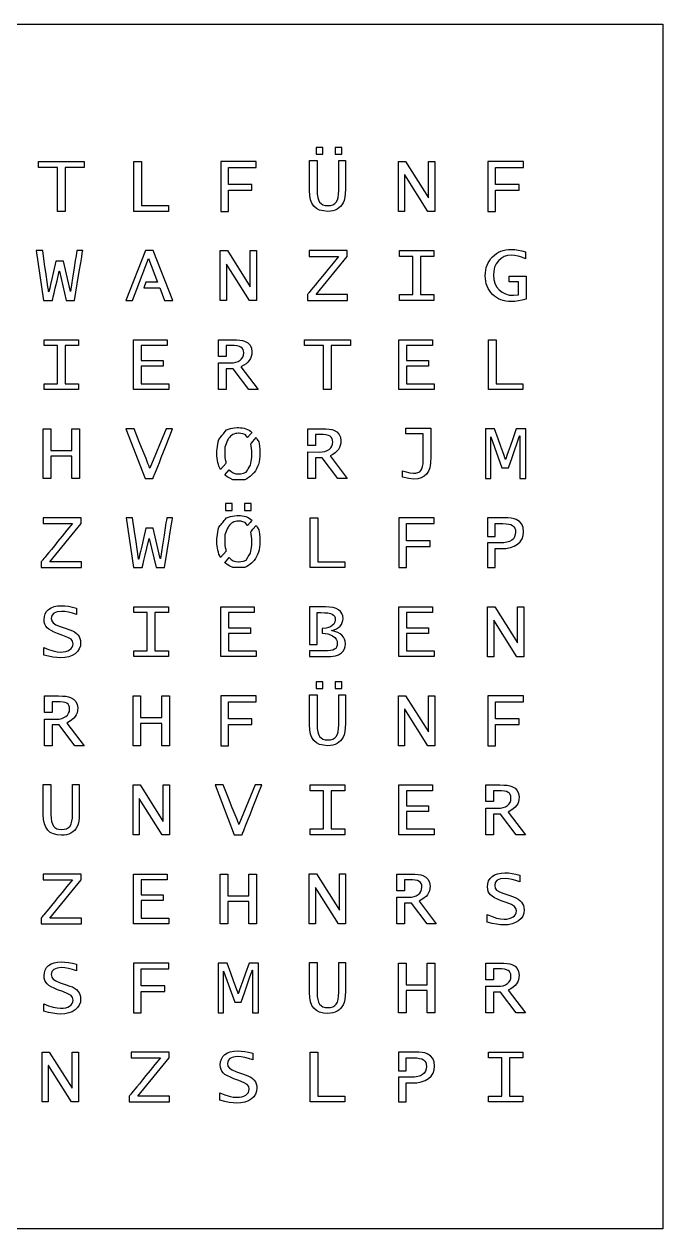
# Model space of a CAD drawing. Extents: x 34 to 264, y 95 to 325.
# Drawn here: x 141.8 to 263.7, y 95.1 to 325.1 of the extents above; entities that cross this region are included whole.
import ezdxf

# ---------------------------------------------------------------- set-up
doc = ezdxf.new("R2010")
doc.units = 0
doc.layers.get('0').update_dxf_attribs({"linetype": 'CONTINUOUS'})

# ---------------------------------------------------------------- blocks, each defined once
blk = doc.blocks.new('BLOCK_18')
blk.add_lwpolyline([(231.39, 144.73), (231.39, 142.64), (229.93, 142.64), (229.93, 145.83), (232.58, 145.83), (233.35, 145.81), (233.99, 145.76), (234.5, 145.67), (234.88, 145.55), (235.49, 145.21), (235.92, 144.76), (236.17, 144.2), (236.26, 143.54), (236.23, 143.06), (236.14, 142.63), (235.99, 142.24), (235.78, 141.88), (235.5, 141.56), (235.15, 141.25), (234.71, 140.94), (234.19, 140.65), (237.46, 136.33), (235.7, 136.33), (232.7, 140.28), (231.39, 140.28), (231.39, 136.33), (229.93, 136.33), (229.93, 141.4), (232.16, 141.39), (232.71, 141.42), (233.21, 141.51), (233.64, 141.68), (234.02, 141.9), (234.32, 142.18), (234.53, 142.51), (234.66, 142.88), (234.71, 143.3), (234.68, 143.68), (234.58, 143.99), (234.41, 144.24), (234.19, 144.43), (233.88, 144.56), (233.45, 144.65), (232.92, 144.71), (232.28, 144.73), (231.39, 144.73)])
blk = doc.blocks.new('BLOCK_19')
blk.add_lwpolyline([(214.39, 161.73), (214.39, 159.64), (212.93, 159.64), (212.93, 162.82), (215.58, 162.82), (216.35, 162.81), (216.99, 162.76), (217.5, 162.67), (217.88, 162.55), (218.49, 162.21), (218.92, 161.76), (219.17, 161.21), (219.26, 160.54), (219.23, 160.06), (219.14, 159.63), (218.99, 159.24), (218.78, 158.88), (218.5, 158.56), (218.15, 158.25), (217.71, 157.95), (217.19, 157.66), (220.46, 153.33), (218.7, 153.33), (215.7, 157.28), (214.39, 157.28), (214.39, 153.33), (212.93, 153.33), (212.93, 158.4), (215.16, 158.39), (215.71, 158.42), (216.21, 158.52), (216.64, 158.68), (217.02, 158.9), (217.32, 159.19), (217.54, 159.51), (217.66, 159.88), (217.71, 160.3), (217.68, 160.68), (217.58, 160.99), (217.42, 161.24), (217.19, 161.43), (216.88, 161.56), (216.45, 161.65), (215.92, 161.71), (215.28, 161.73), (214.39, 161.73)])
blk = doc.blocks.new('BLOCK_20')
blk.add_lwpolyline([(231.39, 178.73), (231.39, 176.64), (229.93, 176.64), (229.93, 179.83), (232.58, 179.83), (233.35, 179.81), (233.99, 179.76), (234.5, 179.67), (234.88, 179.55), (235.49, 179.21), (235.92, 178.76), (236.17, 178.2), (236.26, 177.54), (236.23, 177.06), (236.14, 176.63), (235.99, 176.24), (235.78, 175.88), (235.5, 175.56), (235.15, 175.24), (234.71, 174.94), (234.19, 174.65), (237.46, 170.33), (235.7, 170.33), (232.7, 174.28), (231.39, 174.28), (231.39, 170.33), (229.93, 170.33), (229.93, 175.4), (232.16, 175.39), (232.71, 175.42), (233.21, 175.51), (233.64, 175.68), (234.02, 175.9), (234.32, 176.18), (234.53, 176.51), (234.66, 176.88), (234.71, 177.3), (234.68, 177.68), (234.58, 177.99), (234.41, 178.24), (234.19, 178.42), (233.88, 178.56), (233.45, 178.65), (232.92, 178.71), (232.28, 178.73), (231.39, 178.73)])
blk = doc.blocks.new('BLOCK_22')
blk.add_lwpolyline([(147.16, 195.73), (147.16, 193.64), (145.71, 193.64), (145.7, 196.83), (148.36, 196.83), (149.12, 196.81), (149.76, 196.76), (150.27, 196.67), (150.66, 196.55), (151.26, 196.21), (151.69, 195.76), (151.95, 195.2), (152.04, 194.54), (152, 194.06), (151.92, 193.63), (151.77, 193.24), (151.56, 192.88), (151.28, 192.56), (150.92, 192.25), (150.48, 191.94), (149.96, 191.65), (153.24, 187.33), (151.47, 187.33), (148.48, 191.28), (147.16, 191.28), (147.16, 187.33), (145.7, 187.33), (145.7, 192.4), (147.93, 192.39), (148.49, 192.42), (148.98, 192.51), (149.42, 192.68), (149.79, 192.9), (150.09, 193.18), (150.31, 193.51), (150.44, 193.88), (150.48, 194.3), (150.45, 194.68), (150.35, 194.99), (150.19, 195.24), (149.96, 195.42), (149.65, 195.56), (149.23, 195.65), (148.69, 195.71), (148.06, 195.73), (147.16, 195.73)])
blk = doc.blocks.new('BLOCK_23')
blk.add_lwpolyline([(197.39, 246.73), (197.39, 244.64), (195.93, 244.64), (195.93, 247.82), (198.58, 247.82), (199.35, 247.81), (199.99, 247.76), (200.5, 247.67), (200.88, 247.55), (201.49, 247.21), (201.91, 246.76), (202.17, 246.2), (202.26, 245.54), (202.23, 245.06), (202.14, 244.63), (201.99, 244.24), (201.78, 243.88), (201.5, 243.56), (201.15, 243.25), (200.71, 242.94), (200.19, 242.65), (203.46, 238.33), (201.7, 238.33), (198.7, 242.28), (197.38, 242.28), (197.38, 238.33), (195.93, 238.33), (195.93, 243.4), (198.16, 243.39), (198.71, 243.42), (199.21, 243.51), (199.64, 243.68), (200.02, 243.9), (200.32, 244.19), (200.54, 244.51), (200.66, 244.88), (200.71, 245.3), (200.68, 245.68), (200.58, 245.99), (200.42, 246.24), (200.19, 246.43), (199.87, 246.56), (199.45, 246.65), (198.92, 246.71), (198.28, 246.73), (197.39, 246.73)])
blk = doc.blocks.new('BLOCK_24')
blk.add_lwpolyline([(180.39, 263.73), (180.39, 261.64), (178.93, 261.64), (178.93, 264.83), (181.58, 264.83), (182.35, 264.81), (182.99, 264.76), (183.5, 264.67), (183.88, 264.55), (184.49, 264.21), (184.92, 263.76), (185.17, 263.2), (185.26, 262.54), (185.23, 262.06), (185.14, 261.63), (184.99, 261.24), (184.78, 260.88), (184.5, 260.56), (184.15, 260.25), (183.71, 259.94), (183.19, 259.65), (186.46, 255.33), (184.7, 255.33), (181.7, 259.28), (180.39, 259.28), (180.39, 255.33), (178.93, 255.33), (178.93, 260.4), (181.15, 260.39), (181.71, 260.42), (182.21, 260.51), (182.64, 260.68), (183.02, 260.9), (183.32, 261.19), (183.53, 261.51), (183.66, 261.88), (183.71, 262.3), (183.67, 262.68), (183.58, 262.99), (183.42, 263.24), (183.19, 263.43), (182.88, 263.56), (182.45, 263.65), (181.92, 263.71), (181.28, 263.73), (180.39, 263.73)])
blk = doc.blocks.new('BLOCK_53')
blk.add_lwpolyline([(151.81, 145.6), (151.81, 144.34), (151.03, 144.61), (150.29, 144.81), (149.6, 144.92), (148.96, 144.96), (148.09, 144.88), (147.47, 144.63), (147.1, 144.21), (146.98, 143.63), (147.07, 143.14), (147.35, 142.76), (147.88, 142.43), (148.72, 142.08), (149.65, 141.76), (150.54, 141.45), (151.02, 141.26), (151.44, 141.03), (151.8, 140.77), (152.09, 140.48), (152.31, 140.16), (152.47, 139.8), (152.57, 139.42), (152.6, 139), (152.54, 138.37), (152.34, 137.81), (152.01, 137.32), (151.55, 136.89), (150.98, 136.55), (150.32, 136.3), (149.57, 136.15), (148.73, 136.1), (148.07, 136.14), (147.32, 136.24), (146.48, 136.4), (145.55, 136.63), (145.55, 138.07), (146.48, 137.69), (147.33, 137.42), (148.09, 137.26), (148.77, 137.2), (149.28, 137.23), (149.74, 137.31), (150.15, 137.44), (150.5, 137.62), (150.78, 137.86), (150.98, 138.12), (151.1, 138.43), (151.14, 138.77), (151.04, 139.26), (150.76, 139.64), (150.17, 139.98), (149.18, 140.39), (148.21, 140.74), (147.54, 141.02), (146.98, 141.29), (146.52, 141.57), (146.18, 141.85), (145.94, 142.16), (145.76, 142.52), (145.65, 142.92), (145.62, 143.37), (145.67, 143.97), (145.84, 144.5), (146.11, 144.96), (146.49, 145.35), (146.97, 145.66), (147.53, 145.88), (148.19, 146.01), (148.93, 146.05), (149.59, 146.03), (150.29, 145.94), (151.03, 145.8), (151.81, 145.6)])
blk = doc.blocks.new('BLOCK_54')
blk.add_open_spline([(145.07, 153.33), (145.07, 153.33), (145.07, 154.43), (145.07, 154.43), (145.07, 154.43), (145.07, 154.43), (151.03, 161.73), (145.44, 161.73), (145.44, 161.73), (145.44, 161.73), (145.44, 161.73), (145.44, 162.82), (145.44, 162.82), (145.44, 162.82), (145.44, 162.82), (152.68, 162.82), (152.68, 161.73), (152.68, 161.73), (152.68, 161.73), (152.68, 161.73), (146.73, 154.43), (146.73, 154.43), (146.73, 154.43), (146.73, 154.43), (152.74, 154.43), (152.74, 153.33), (152.74, 153.33), (152.74, 153.33), (152.74, 153.33), (145.07, 153.33), (145.07, 153.33)], degree=3, knots=[0, 0, 0, 0, 1, 1, 1, 2, 2, 2, 3, 3, 3, 4, 4, 4, 5, 5, 5, 6, 6, 6, 7, 7, 7, 8, 8, 8, 9, 9, 9, 10, 10, 10, 10])
blk = doc.blocks.new('BLOCK_55')
blk.add_lwpolyline([(145.47, 179.94), (146.93, 179.94), (146.93, 174.18), (146.96, 173.48), (147.05, 172.88), (147.2, 172.38), (147.41, 171.99), (147.68, 171.7), (148.03, 171.48), (148.45, 171.36), (148.95, 171.32), (149.47, 171.36), (149.92, 171.48), (150.28, 171.7), (150.57, 171.99), (150.79, 172.38), (150.94, 172.89), (151.04, 173.5), (151.07, 174.21), (151.07, 179.94), (152.34, 179.94), (152.34, 174.43), (152.31, 173.6), (152.23, 172.9), (152.1, 172.32), (151.92, 171.87), (151.67, 171.48), (151.4, 171.15), (151.08, 170.86), (150.73, 170.63), (150.35, 170.45), (149.92, 170.32), (149.46, 170.24), (148.96, 170.22), (148.13, 170.28), (147.41, 170.47), (146.81, 170.77), (146.33, 171.2), (145.95, 171.75), (145.69, 172.44), (145.53, 173.25), (145.47, 174.2), (145.47, 179.94)])
blk = doc.blocks.new('BLOCK_56')
blk.add_lwpolyline([(151.81, 213.6), (151.81, 212.34), (151.03, 212.61), (150.29, 212.8), (149.6, 212.92), (148.96, 212.96), (148.09, 212.87), (147.47, 212.62), (147.1, 212.21), (146.98, 211.63), (147.07, 211.14), (147.35, 210.76), (147.88, 210.42), (148.72, 210.08), (149.65, 209.76), (150.54, 209.45), (151.02, 209.25), (151.44, 209.03), (151.8, 208.77), (152.09, 208.48), (152.31, 208.15), (152.47, 207.8), (152.57, 207.41), (152.6, 207), (152.54, 206.37), (152.34, 205.81), (152.01, 205.32), (151.55, 204.89), (150.98, 204.55), (150.32, 204.3), (149.57, 204.15), (148.73, 204.1), (148.07, 204.14), (147.32, 204.24), (146.48, 204.4), (145.56, 204.63), (145.56, 206.07), (146.48, 205.69), (147.33, 205.42), (148.09, 205.25), (148.77, 205.2), (149.28, 205.22), (149.74, 205.3), (150.15, 205.44), (150.5, 205.62), (150.78, 205.85), (150.98, 206.12), (151.1, 206.43), (151.14, 206.77), (151.04, 207.26), (150.76, 207.63), (150.17, 207.98), (149.19, 208.39), (148.21, 208.74), (147.54, 209.01), (146.98, 209.29), (146.52, 209.57), (146.19, 209.85), (145.94, 210.16), (145.76, 210.51), (145.65, 210.92), (145.62, 211.37), (145.67, 211.97), (145.84, 212.5), (146.11, 212.96), (146.49, 213.35), (146.97, 213.66), (147.53, 213.88), (148.19, 214.01), (148.93, 214.05), (149.59, 214.02), (150.29, 213.94), (151.03, 213.8), (151.81, 213.6)])
blk = doc.blocks.new('BLOCK_57')
blk.add_open_spline([(145.07, 221.33), (145.07, 221.33), (145.07, 222.43), (145.07, 222.43), (145.07, 222.43), (145.07, 222.43), (151.03, 229.73), (145.44, 229.73), (145.44, 229.73), (145.44, 229.73), (145.44, 229.73), (145.44, 230.82), (145.44, 230.82), (145.44, 230.82), (145.44, 230.82), (152.68, 230.82), (152.68, 229.73), (152.68, 229.73), (152.68, 229.73), (152.68, 229.73), (146.73, 222.43), (146.73, 222.43), (146.73, 222.43), (146.73, 222.43), (152.74, 222.43), (152.74, 221.33), (152.74, 221.33), (152.74, 221.33), (152.74, 221.33), (145.07, 221.33), (145.07, 221.33)], degree=3, knots=[0, 0, 0, 0, 1, 1, 1, 2, 2, 2, 3, 3, 3, 4, 4, 4, 5, 5, 5, 6, 6, 6, 7, 7, 7, 8, 8, 8, 9, 9, 9, 10, 10, 10, 10])
blk = doc.blocks.new('BLOCK_58')
blk.add_lwpolyline([(145.44, 238.33), (145.44, 247.82), (146.9, 247.82), (146.9, 243.68), (150.91, 243.68), (150.91, 247.82), (152.38, 247.82), (152.38, 238.33), (150.91, 238.33), (150.91, 242.58), (146.9, 242.58), (146.9, 238.33), (145.44, 238.33)])
blk = doc.blocks.new('BLOCK_59')
blk.add_lwpolyline([(145.62, 255.33), (145.62, 256.43), (148.17, 256.43), (148.17, 263.73), (145.62, 263.73), (145.62, 264.83), (152.19, 264.83), (152.19, 263.73), (149.64, 263.73), (149.64, 256.43), (152.19, 256.43), (152.19, 255.33), (145.62, 255.33)])
blk = doc.blocks.new('BLOCK_60')
blk.add_open_spline([(145.52, 272.33), (145.52, 272.33), (144.11, 281.83), (144.11, 281.83), (144.11, 281.83), (144.11, 281.83), (145.35, 281.83), (146.5, 273.94), (146.5, 273.94), (146.5, 273.94), (146.5, 273.94), (146.53, 273.94), (146.53, 273.94), (146.53, 273.94), (146.53, 273.94), (147.89, 279.82), (149.3, 279.82), (149.3, 279.82), (149.3, 279.82), (149.3, 279.82), (150.64, 274.03), (150.64, 274.03), (150.64, 274.03), (150.64, 274.03), (150.66, 274.03), (151.88, 281.83), (151.88, 281.83), (151.88, 281.83), (151.88, 281.83), (152.99, 281.83), (152.99, 281.83), (152.99, 281.83), (152.99, 281.83), (151.43, 272.33), (149.85, 272.33), (149.85, 272.33), (149.85, 272.33), (149.85, 272.33), (148.54, 277.9), (148.54, 277.9), (148.54, 277.9), (148.54, 277.9), (148.52, 277.9), (147.21, 272.33), (147.21, 272.33), (147.21, 272.33), (147.21, 272.33), (145.52, 272.33), (145.52, 272.33)], degree=3, knots=[0, 0, 0, 0, 1, 1, 1, 2, 2, 2, 3, 3, 3, 4, 4, 4, 5, 5, 5, 6, 6, 6, 7, 7, 7, 8, 8, 8, 9, 9, 9, 10, 10, 10, 11, 11, 11, 12, 12, 12, 13, 13, 13, 14, 14, 14, 15, 15, 15, 16, 16, 16, 16])
blk = doc.blocks.new('BLOCK_61')
blk.add_lwpolyline([(148.17, 289.33), (148.17, 297.73), (144.53, 297.73), (144.53, 298.82), (153.28, 298.82), (153.28, 297.73), (149.64, 297.73), (149.64, 289.33), (148.17, 289.33)])
blk = doc.blocks.new('BLOCK_62')
blk.add_open_spline([(162.68, 136.33), (162.68, 136.33), (162.68, 145.83), (162.68, 145.83), (162.68, 145.83), (162.68, 145.83), (169.43, 145.83), (169.43, 144.73), (169.43, 144.73), (169.43, 144.73), (169.43, 144.73), (164.13, 144.73), (164.13, 144.73), (164.13, 144.73), (164.13, 144.73), (164.13, 141.46), (168.65, 141.46), (168.65, 141.46), (168.65, 141.46), (168.65, 141.46), (168.65, 140.37), (168.65, 140.37), (168.65, 140.37), (168.65, 140.37), (164.13, 140.37), (164.13, 136.33), (164.13, 136.33), (164.13, 136.33), (164.13, 136.33), (162.68, 136.33), (162.68, 136.33)], degree=3, knots=[0, 0, 0, 0, 1, 1, 1, 2, 2, 2, 3, 3, 3, 4, 4, 4, 5, 5, 5, 6, 6, 6, 7, 7, 7, 8, 8, 8, 9, 9, 9, 10, 10, 10, 10])
blk = doc.blocks.new('BLOCK_63')
blk.add_lwpolyline([(162.68, 153.33), (162.68, 162.82), (169.09, 162.82), (169.09, 161.73), (164.13, 161.73), (164.13, 158.85), (168.33, 158.85), (168.33, 157.76), (164.13, 157.76), (164.13, 154.43), (169.43, 154.43), (169.43, 153.33), (162.68, 153.33)])
blk = doc.blocks.new('BLOCK_64')
blk.add_lwpolyline([(162.59, 170.32), (162.59, 179.84), (163.96, 179.84), (168.31, 172.94), (168.33, 172.94), (168.33, 179.84), (169.52, 179.84), (169.52, 170.32), (168.18, 170.32), (163.79, 177.27), (163.77, 177.27), (163.77, 170.32), (162.59, 170.32)])
blk = doc.blocks.new('BLOCK_65')
blk.add_lwpolyline([(162.59, 187.33), (162.59, 196.83), (164.04, 196.83), (164.04, 192.68), (168.06, 192.68), (168.06, 196.83), (169.52, 196.83), (169.52, 187.33), (168.06, 187.33), (168.06, 191.58), (164.04, 191.58), (164.04, 187.33), (162.59, 187.33)])
blk = doc.blocks.new('BLOCK_66')
blk.add_lwpolyline([(162.77, 204.33), (162.77, 205.43), (165.32, 205.43), (165.32, 212.73), (162.77, 212.73), (162.77, 213.82), (169.34, 213.82), (169.34, 212.73), (166.78, 212.73), (166.78, 205.43), (169.34, 205.43), (169.34, 204.33), (162.77, 204.33)])
blk = doc.blocks.new('BLOCK_67')
blk.add_open_spline([(162.67, 221.33), (162.67, 221.33), (161.26, 230.82), (161.26, 230.82), (161.26, 230.82), (161.26, 230.82), (162.5, 230.82), (163.65, 222.94), (163.65, 222.94), (163.65, 222.94), (163.65, 222.94), (163.67, 222.94), (163.67, 222.94), (163.67, 222.94), (163.67, 222.94), (165.04, 228.82), (166.44, 228.82), (166.44, 228.82), (166.44, 228.82), (166.44, 228.82), (167.79, 223.03), (167.79, 223.03), (167.79, 223.03), (167.79, 223.03), (167.81, 223.03), (169.03, 230.82), (169.03, 230.82), (169.03, 230.82), (169.03, 230.82), (170.14, 230.82), (170.14, 230.82), (170.14, 230.82), (170.14, 230.82), (168.58, 221.33), (166.99, 221.33), (166.99, 221.33), (166.99, 221.33), (166.99, 221.33), (165.68, 226.9), (165.68, 226.9), (165.68, 226.9), (165.68, 226.9), (165.67, 226.9), (164.35, 221.33), (164.35, 221.33), (164.35, 221.33), (164.35, 221.33), (162.67, 221.33), (162.67, 221.33)], degree=3, knots=[0, 0, 0, 0, 1, 1, 1, 2, 2, 2, 3, 3, 3, 4, 4, 4, 5, 5, 5, 6, 6, 6, 7, 7, 7, 8, 8, 8, 9, 9, 9, 10, 10, 10, 11, 11, 11, 12, 12, 12, 13, 13, 13, 14, 14, 14, 15, 15, 15, 16, 16, 16, 16])
blk = doc.blocks.new('BLOCK_68')
blk.add_open_spline([(164.92, 238.33), (164.92, 238.33), (161.24, 247.82), (161.24, 247.82), (161.24, 247.82), (161.24, 247.82), (162.78, 247.82), (165.81, 240.28), (165.81, 240.28), (165.81, 240.28), (165.81, 240.28), (168.91, 247.82), (168.91, 247.82), (168.91, 247.82), (168.91, 247.82), (170.15, 247.82), (166.39, 238.33), (166.39, 238.33), (166.39, 238.33), (166.39, 238.33), (164.92, 238.33), (164.92, 238.33)], degree=3, knots=[0, 0, 0, 0, 1, 1, 1, 2, 2, 2, 3, 3, 3, 4, 4, 4, 5, 5, 5, 6, 6, 6, 7, 7, 7, 7])
blk = doc.blocks.new('BLOCK_69')
blk.add_lwpolyline([(162.68, 255.33), (162.68, 264.83), (169.09, 264.83), (169.09, 263.73), (164.13, 263.73), (164.13, 260.85), (168.33, 260.85), (168.33, 259.76), (164.13, 259.76), (164.13, 256.43), (169.43, 256.43), (169.43, 255.33), (162.68, 255.33)])
blk = doc.blocks.new('BLOCK_70')
blk.add_lwpolyline([(165.05, 275.8), (164.64, 274.71), (165.97, 274.71), (167.73, 274.71), (168.62, 272.33), (170.17, 272.33), (166.42, 281.83), (164.97, 281.83), (161.22, 272.33), (162.48, 272.33), (163.83, 275.8), (165.55, 280.34), (167.29, 275.8), (165.96, 275.8), (165.05, 275.8)])
blk = doc.blocks.new('BLOCK_74')
blk.add_lwpolyline([(162.77, 289.33), (162.77, 298.82), (164.23, 298.82), (164.23, 290.43), (169.34, 290.43), (169.34, 289.33), (162.77, 289.33)])
blk = doc.blocks.new('BLOCK_75')
blk.add_open_spline([(178.83, 136.33), (178.83, 136.33), (178.83, 145.83), (178.83, 145.83), (178.83, 145.83), (178.83, 145.83), (180.58, 145.83), (182.67, 139.98), (182.67, 139.98), (182.67, 139.98), (182.67, 139.98), (182.68, 139.98), (182.68, 139.98), (182.68, 139.98), (182.68, 139.98), (184.73, 145.83), (186.56, 145.83), (186.56, 145.83), (186.56, 145.83), (186.56, 145.83), (186.56, 136.33), (186.56, 136.33), (186.56, 136.33), (186.56, 136.33), (185.37, 136.33), (185.37, 144.48), (185.37, 144.48), (185.37, 144.48), (185.37, 144.48), (185.35, 144.48), (185.35, 144.48), (185.35, 144.48), (185.35, 144.48), (183.22, 138.34), (181.99, 138.34), (181.99, 138.34), (181.99, 138.34), (181.99, 138.34), (179.86, 144.31), (179.86, 144.31), (179.86, 144.31), (179.86, 144.31), (179.84, 144.31), (179.84, 136.33), (179.84, 136.33), (179.84, 136.33), (179.84, 136.33), (178.83, 136.33), (178.83, 136.33)], degree=3, knots=[0, 0, 0, 0, 1, 1, 1, 2, 2, 2, 3, 3, 3, 4, 4, 4, 5, 5, 5, 6, 6, 6, 7, 7, 7, 8, 8, 8, 9, 9, 9, 10, 10, 10, 11, 11, 11, 12, 12, 12, 13, 13, 13, 14, 14, 14, 15, 15, 15, 16, 16, 16, 16])
blk = doc.blocks.new('BLOCK_76')
blk.add_lwpolyline([(179.23, 153.33), (179.23, 162.82), (180.68, 162.82), (180.68, 158.68), (184.7, 158.68), (184.7, 162.82), (186.16, 162.82), (186.16, 153.33), (184.7, 153.33), (184.7, 157.58), (180.68, 157.58), (180.68, 153.33), (179.23, 153.33)])
blk = doc.blocks.new('BLOCK_77')
blk.add_open_spline([(181.92, 170.33), (181.92, 170.33), (178.24, 179.83), (178.24, 179.83), (178.24, 179.83), (178.24, 179.83), (179.78, 179.83), (182.81, 172.28), (182.81, 172.28), (182.81, 172.28), (182.81, 172.28), (185.91, 179.83), (185.91, 179.83), (185.91, 179.83), (185.91, 179.83), (187.15, 179.83), (183.39, 170.33), (183.39, 170.33), (183.39, 170.33), (183.39, 170.33), (181.92, 170.33), (181.92, 170.33)], degree=3, knots=[0, 0, 0, 0, 1, 1, 1, 2, 2, 2, 3, 3, 3, 4, 4, 4, 5, 5, 5, 6, 6, 6, 7, 7, 7, 7])
blk = doc.blocks.new('BLOCK_78')
blk.add_open_spline([(179.32, 187.33), (179.32, 187.33), (179.32, 196.83), (179.32, 196.83), (179.32, 196.83), (179.32, 196.83), (186.07, 196.83), (186.07, 195.73), (186.07, 195.73), (186.07, 195.73), (186.07, 195.73), (180.78, 195.73), (180.78, 195.73), (180.78, 195.73), (180.78, 195.73), (180.78, 192.46), (185.29, 192.46), (185.29, 192.46), (185.29, 192.46), (185.29, 192.46), (185.29, 191.37), (185.29, 191.37), (185.29, 191.37), (185.29, 191.37), (180.78, 191.37), (180.78, 187.33), (180.78, 187.33), (180.78, 187.33), (180.78, 187.33), (179.32, 187.33), (179.32, 187.33)], degree=3, knots=[0, 0, 0, 0, 1, 1, 1, 2, 2, 2, 3, 3, 3, 4, 4, 4, 5, 5, 5, 6, 6, 6, 7, 7, 7, 8, 8, 8, 9, 9, 9, 10, 10, 10, 10])
blk = doc.blocks.new('BLOCK_79')
blk.add_lwpolyline([(179.32, 204.33), (179.32, 213.82), (185.73, 213.82), (185.73, 212.73), (180.78, 212.73), (180.78, 209.85), (184.98, 209.85), (184.98, 208.76), (180.78, 208.76), (180.78, 205.43), (186.07, 205.43), (186.07, 204.33), (179.32, 204.33)])
blk = doc.blocks.new('BLOCK_80')
blk.add_open_spline([(180.96, 240.01), (180.96, 240.01), (180.11, 239.03), (180.11, 239.03), (180.11, 239.03), (180.8, 238.41), (181.66, 238.1), (182.7, 238.1), (182.7, 238.1), (183.95, 238.1), (184.95, 238.55), (185.69, 239.46), (185.69, 239.46), (186.43, 240.35), (186.8, 241.56), (186.8, 243.08), (186.8, 243.08), (186.8, 244.31), (186.57, 245.32), (186.08, 246.14), (186.08, 246.14), (186.08, 246.14), (185.04, 244.9), (185.04, 244.9), (185.04, 244.9), (185.19, 244.39), (185.26, 243.78), (185.26, 243.08), (185.26, 243.08), (185.26, 241.84), (185.03, 240.88), (184.59, 240.21), (184.59, 240.21), (184.15, 239.54), (183.51, 239.2), (182.7, 239.2), (182.7, 239.2), (181.96, 239.2), (181.39, 239.46), (180.96, 240.01)], degree=3, knots=[0, 0, 0, 0, 1, 1, 1, 2, 2, 2, 3, 3, 3, 4, 4, 4, 5, 5, 5, 6, 6, 6, 7, 7, 7, 8, 8, 8, 9, 9, 9, 10, 10, 10, 11, 11, 11, 12, 12, 12, 13, 13, 13, 13])
blk = doc.blocks.new('BLOCK_81')
blk.add_open_spline([(179.31, 240.02), (179.31, 240.02), (180.35, 241.26), (180.35, 241.26), (180.35, 241.26), (180.21, 241.78), (180.14, 242.38), (180.14, 243.08), (180.14, 243.08), (180.14, 244.32), (180.36, 245.28), (180.8, 245.95), (180.8, 245.95), (181.25, 246.62), (181.88, 246.96), (182.7, 246.96), (182.7, 246.96), (183.44, 246.96), (184, 246.71), (184.44, 246.15), (184.44, 246.15), (184.44, 246.15), (185.27, 247.14), (185.27, 247.14), (185.27, 247.14), (184.58, 247.76), (183.73, 248.05), (182.7, 248.05), (182.7, 248.05), (181.44, 248.05), (180.45, 247.61), (179.7, 246.7), (179.7, 246.7), (178.96, 245.8), (178.59, 244.6), (178.59, 243.08), (178.59, 243.08), (178.59, 241.86), (178.83, 240.84), (179.31, 240.02)], degree=3, knots=[0, 0, 0, 0, 1, 1, 1, 2, 2, 2, 3, 3, 3, 4, 4, 4, 5, 5, 5, 6, 6, 6, 7, 7, 7, 8, 8, 8, 9, 9, 9, 10, 10, 10, 11, 11, 11, 12, 12, 12, 13, 13, 13, 13])
blk = doc.blocks.new('BLOCK_82')
blk.add_lwpolyline([(179.23, 272.32), (179.23, 281.84), (180.6, 281.84), (184.96, 274.94), (184.97, 274.94), (184.97, 281.84), (186.16, 281.84), (186.16, 272.32), (184.82, 272.32), (180.43, 279.27), (180.41, 279.27), (180.41, 272.32), (179.23, 272.32)])
blk = doc.blocks.new('BLOCK_83')
blk.add_open_spline([(179.32, 289.33), (179.32, 289.33), (179.32, 298.83), (179.32, 298.83), (179.32, 298.83), (179.32, 298.83), (186.07, 298.83), (186.07, 297.73), (186.07, 297.73), (186.07, 297.73), (186.07, 297.73), (180.78, 297.73), (180.78, 297.73), (180.78, 297.73), (180.78, 297.73), (180.78, 294.46), (185.29, 294.46), (185.29, 294.46), (185.29, 294.46), (185.29, 294.46), (185.29, 293.37), (185.29, 293.37), (185.29, 293.37), (185.29, 293.37), (180.78, 293.37), (180.78, 289.33), (180.78, 289.33), (180.78, 289.33), (180.78, 289.33), (179.32, 289.33), (179.32, 289.33)], degree=3, knots=[0, 0, 0, 0, 1, 1, 1, 2, 2, 2, 3, 3, 3, 4, 4, 4, 5, 5, 5, 6, 6, 6, 7, 7, 7, 8, 8, 8, 9, 9, 9, 10, 10, 10, 10])
blk = doc.blocks.new('BLOCK_84')
blk.add_lwpolyline([(196.26, 145.94), (197.72, 145.94), (197.72, 140.18), (197.75, 139.47), (197.84, 138.88), (197.99, 138.38), (198.2, 137.99), (198.47, 137.7), (198.82, 137.48), (199.25, 137.36), (199.74, 137.32), (200.26, 137.36), (200.71, 137.48), (201.07, 137.7), (201.36, 137.99), (201.58, 138.38), (201.73, 138.89), (201.83, 139.5), (201.86, 140.21), (201.86, 145.94), (203.13, 145.94), (203.13, 140.43), (203.1, 139.6), (203.02, 138.9), (202.89, 138.32), (202.71, 137.87), (202.46, 137.48), (202.19, 137.15), (201.87, 136.86), (201.52, 136.63), (201.14, 136.45), (200.71, 136.32), (200.25, 136.24), (199.76, 136.22), (198.92, 136.28), (198.2, 136.46), (197.6, 136.77), (197.12, 137.2), (196.74, 137.75), (196.48, 138.44), (196.32, 139.25), (196.26, 140.2), (196.26, 145.94)])
blk = doc.blocks.new('BLOCK_85')
blk.add_lwpolyline([(196.23, 153.32), (196.23, 162.84), (197.6, 162.84), (201.96, 155.94), (201.97, 155.94), (201.97, 162.84), (203.16, 162.84), (203.16, 153.32), (201.82, 153.32), (197.43, 160.28), (197.41, 160.28), (197.41, 153.32), (196.23, 153.32)])
blk = doc.blocks.new('BLOCK_86')
blk.add_lwpolyline([(196.41, 170.33), (196.41, 171.43), (198.96, 171.43), (198.96, 178.73), (196.41, 178.73), (196.41, 179.83), (202.98, 179.83), (202.98, 178.73), (200.43, 178.73), (200.43, 171.43), (202.98, 171.43), (202.98, 170.33), (196.41, 170.33)])
blk = doc.blocks.new('BLOCK_87')
blk.add_lwpolyline([(196.26, 197.05), (197.72, 197.05), (197.72, 191.29), (197.75, 190.59), (197.84, 189.99), (197.99, 189.5), (198.2, 189.11), (198.47, 188.81), (198.82, 188.6), (199.25, 188.47), (199.74, 188.43), (200.26, 188.47), (200.71, 188.6), (201.07, 188.81), (201.36, 189.11), (201.58, 189.5), (201.73, 190), (201.83, 190.61), (201.86, 191.33), (201.86, 197.05), (203.13, 197.05), (203.13, 191.54), (203.1, 190.71), (203.02, 190.01), (202.89, 189.43), (202.71, 188.98), (202.46, 188.6), (202.19, 188.26), (201.87, 187.98), (201.52, 187.75), (201.14, 187.57), (200.71, 187.44), (200.25, 187.36), (199.76, 187.33), (198.92, 187.4), (198.2, 187.58), (197.6, 187.88), (197.12, 188.31), (196.74, 188.86), (196.48, 189.55), (196.32, 190.36), (196.26, 191.31), (196.26, 197.05)])
blk = doc.blocks.new('BLOCK_88')
blk.add_open_spline([(197.53, 198.23), (197.53, 198.23), (197.53, 199.51), (197.53, 199.51), (197.53, 199.51), (197.53, 199.51), (198.81, 199.51), (198.81, 198.23), (198.81, 198.23), (198.81, 198.23), (198.81, 198.23), (197.53, 198.23), (197.53, 198.23)], degree=3, knots=[0, 0, 0, 0, 1, 1, 1, 2, 2, 2, 3, 3, 3, 4, 4, 4, 4])
blk = doc.blocks.new('BLOCK_89')
blk.add_open_spline([(201.17, 198.23), (201.17, 198.23), (201.17, 199.51), (201.17, 199.51), (201.17, 199.51), (201.17, 199.51), (202.45, 199.51), (202.45, 198.23), (202.45, 198.23), (202.45, 198.23), (202.45, 198.23), (201.17, 198.23), (201.17, 198.23)], degree=3, knots=[0, 0, 0, 0, 1, 1, 1, 2, 2, 2, 3, 3, 3, 4, 4, 4, 4])
blk = doc.blocks.new('BLOCK_90')
blk.add_lwpolyline([(196.41, 221.33), (196.41, 230.82), (197.87, 230.82), (197.87, 222.43), (202.98, 222.43), (202.98, 221.33), (196.41, 221.33)])
blk = doc.blocks.new('BLOCK_91')
blk.add_lwpolyline([(198.96, 255.33), (198.96, 263.73), (195.32, 263.73), (195.32, 264.83), (204.08, 264.83), (204.08, 263.73), (200.43, 263.73), (200.43, 255.33), (198.96, 255.33)])
blk = doc.blocks.new('BLOCK_92')
blk.add_open_spline([(195.86, 272.33), (195.86, 272.33), (195.86, 273.43), (195.86, 273.43), (195.86, 273.43), (195.86, 273.43), (201.82, 280.73), (196.23, 280.73), (196.23, 280.73), (196.23, 280.73), (196.23, 280.73), (196.23, 281.83), (196.23, 281.83), (196.23, 281.83), (196.23, 281.83), (203.47, 281.83), (203.47, 280.73), (203.47, 280.73), (203.47, 280.73), (203.47, 280.73), (197.52, 273.43), (197.52, 273.43), (197.52, 273.43), (197.52, 273.43), (203.53, 273.43), (203.53, 272.33), (203.53, 272.33), (203.53, 272.33), (203.53, 272.33), (195.86, 272.33), (195.86, 272.33)], degree=3, knots=[0, 0, 0, 0, 1, 1, 1, 2, 2, 2, 3, 3, 3, 4, 4, 4, 5, 5, 5, 6, 6, 6, 7, 7, 7, 8, 8, 8, 9, 9, 9, 10, 10, 10, 10])
blk = doc.blocks.new('BLOCK_93')
blk.add_lwpolyline([(196.26, 299.06), (197.72, 299.06), (197.72, 293.29), (197.75, 292.59), (197.84, 291.99), (197.99, 291.5), (198.2, 291.11), (198.47, 290.81), (198.82, 290.6), (199.25, 290.47), (199.74, 290.43), (200.26, 290.47), (200.71, 290.6), (201.07, 290.81), (201.36, 291.11), (201.58, 291.5), (201.73, 292), (201.83, 292.61), (201.86, 293.33), (201.86, 299.06), (203.13, 299.06), (203.13, 293.54), (203.1, 292.72), (203.02, 292.01), (202.89, 291.43), (202.71, 290.98), (202.46, 290.6), (202.19, 290.26), (201.87, 289.98), (201.52, 289.75), (201.14, 289.57), (200.71, 289.44), (200.25, 289.36), (199.76, 289.33), (198.92, 289.4), (198.2, 289.58), (197.6, 289.88), (197.12, 290.31), (196.74, 290.87), (196.48, 291.55), (196.32, 292.37), (196.26, 293.31), (196.26, 299.06)])
blk = doc.blocks.new('BLOCK_94')
blk.add_open_spline([(197.53, 300.24), (197.53, 300.24), (197.53, 301.52), (197.53, 301.52), (197.53, 301.52), (197.53, 301.52), (198.81, 301.52), (198.81, 300.24), (198.81, 300.24), (198.81, 300.24), (198.81, 300.24), (197.53, 300.24), (197.53, 300.24)], degree=3, knots=[0, 0, 0, 0, 1, 1, 1, 2, 2, 2, 3, 3, 3, 4, 4, 4, 4])
blk = doc.blocks.new('BLOCK_95')
blk.add_open_spline([(201.17, 300.24), (201.17, 300.24), (201.17, 301.52), (201.17, 301.52), (201.17, 301.52), (201.17, 301.52), (202.45, 301.52), (202.45, 300.24), (202.45, 300.24), (202.45, 300.24), (202.45, 300.24), (201.17, 300.24), (201.17, 300.24)], degree=3, knots=[0, 0, 0, 0, 1, 1, 1, 2, 2, 2, 3, 3, 3, 4, 4, 4, 4])
blk = doc.blocks.new('BLOCK_96')
blk.add_lwpolyline([(213.23, 136.33), (213.23, 145.83), (214.68, 145.83), (214.68, 141.68), (218.7, 141.68), (218.7, 145.83), (220.17, 145.83), (220.17, 136.33), (218.7, 136.33), (218.7, 140.58), (214.68, 140.58), (214.68, 136.33), (213.23, 136.33)])
blk = doc.blocks.new('BLOCK_97')
blk.add_lwpolyline([(213.32, 170.33), (213.32, 179.83), (219.73, 179.83), (219.73, 178.73), (214.78, 178.73), (214.78, 175.85), (218.98, 175.85), (218.98, 174.76), (214.78, 174.76), (214.78, 171.43), (220.07, 171.43), (220.07, 170.33), (213.32, 170.33)])
blk = doc.blocks.new('BLOCK_98')
blk.add_lwpolyline([(213.23, 187.32), (213.23, 196.84), (214.6, 196.84), (218.96, 189.94), (218.97, 189.94), (218.97, 196.84), (220.17, 196.84), (220.17, 187.32), (218.82, 187.32), (214.43, 194.28), (214.41, 194.28), (214.41, 187.32), (213.23, 187.32)])
blk = doc.blocks.new('BLOCK_99')
blk.add_lwpolyline([(213.32, 204.33), (213.32, 213.82), (219.73, 213.82), (219.73, 212.73), (214.78, 212.73), (214.78, 209.85), (218.98, 209.85), (218.98, 208.76), (214.78, 208.76), (214.78, 205.43), (220.07, 205.43), (220.07, 204.33), (213.32, 204.33)])
blk = doc.blocks.new('BLOCK_100')
blk.add_open_spline([(213.32, 221.33), (213.32, 221.33), (213.32, 230.82), (213.32, 230.82), (213.32, 230.82), (213.32, 230.82), (220.07, 230.82), (220.07, 229.73), (220.07, 229.73), (220.07, 229.73), (220.07, 229.73), (214.78, 229.73), (214.78, 229.73), (214.78, 229.73), (214.78, 229.73), (214.78, 226.46), (219.29, 226.46), (219.29, 226.46), (219.29, 226.46), (219.29, 226.46), (219.29, 225.37), (219.29, 225.37), (219.29, 225.37), (219.29, 225.37), (214.78, 225.37), (214.78, 221.33), (214.78, 221.33), (214.78, 221.33), (214.78, 221.33), (213.32, 221.33), (213.32, 221.33)], degree=3, knots=[0, 0, 0, 0, 1, 1, 1, 2, 2, 2, 3, 3, 3, 4, 4, 4, 5, 5, 5, 6, 6, 6, 7, 7, 7, 8, 8, 8, 9, 9, 9, 10, 10, 10, 10])
blk = doc.blocks.new('BLOCK_101')
blk.add_lwpolyline([(213.98, 238.58), (213.98, 239.81), (214.47, 239.65), (215.38, 239.4), (216.08, 239.32), (216.56, 239.35), (216.96, 239.45), (217.29, 239.62), (217.54, 239.85), (217.72, 240.18), (217.85, 240.6), (217.93, 241.13), (217.95, 241.76), (217.95, 246.84), (214.67, 246.84), (214.67, 247.94), (219.41, 247.94), (219.41, 242.54), (219.37, 241.28), (219.24, 240.39), (219, 239.73), (218.59, 239.16), (218.12, 238.75), (217.57, 238.45), (216.92, 238.28), (216.18, 238.22), (215.2, 238.31), (213.98, 238.58)])
blk = doc.blocks.new('BLOCK_102')
blk.add_lwpolyline([(213.32, 255.33), (213.32, 264.83), (219.73, 264.83), (219.73, 263.73), (214.78, 263.73), (214.78, 260.85), (218.98, 260.85), (218.98, 259.76), (214.78, 259.76), (214.78, 256.43), (220.07, 256.43), (220.07, 255.33), (213.32, 255.33)])
blk = doc.blocks.new('BLOCK_103')
blk.add_lwpolyline([(213.41, 272.33), (213.41, 273.43), (215.96, 273.43), (215.96, 280.73), (213.41, 280.73), (213.41, 281.83), (219.98, 281.83), (219.98, 280.73), (217.43, 280.73), (217.43, 273.43), (219.98, 273.43), (219.98, 272.33), (213.41, 272.33)])
blk = doc.blocks.new('BLOCK_104')
blk.add_lwpolyline([(213.23, 289.32), (213.23, 298.84), (214.6, 298.84), (218.96, 291.94), (218.97, 291.94), (218.97, 298.84), (220.17, 298.84), (220.17, 289.32), (218.82, 289.32), (214.43, 296.28), (214.41, 296.28), (214.41, 289.32), (213.23, 289.32)])
blk = doc.blocks.new('BLOCK_105')
blk.add_lwpolyline([(236.43, 162.6), (236.43, 161.34), (235.65, 161.61), (234.91, 161.8), (234.22, 161.92), (233.57, 161.96), (232.71, 161.88), (232.09, 161.63), (231.72, 161.21), (231.6, 160.63), (231.69, 160.14), (231.97, 159.76), (232.5, 159.42), (233.34, 159.08), (234.27, 158.76), (235.16, 158.45), (235.64, 158.25), (236.06, 158.03), (236.41, 157.77), (236.7, 157.48), (236.93, 157.15), (237.09, 156.8), (237.19, 156.42), (237.22, 156), (237.16, 155.37), (236.96, 154.81), (236.63, 154.32), (236.17, 153.89), (235.6, 153.55), (234.93, 153.3), (234.19, 153.15), (233.34, 153.1), (232.69, 153.14), (231.94, 153.24), (231.1, 153.4), (230.17, 153.63), (230.17, 155.07), (231.1, 154.69), (231.94, 154.42), (232.71, 154.25), (233.39, 154.2), (233.9, 154.23), (234.36, 154.31), (234.76, 154.44), (235.11, 154.63), (235.39, 154.86), (235.6, 155.12), (235.72, 155.43), (235.76, 155.77), (235.66, 156.26), (235.37, 156.63), (234.79, 156.98), (233.8, 157.39), (232.83, 157.74), (232.16, 158.02), (231.59, 158.29), (231.14, 158.57), (230.8, 158.85), (230.56, 159.16), (230.38, 159.52), (230.27, 159.92), (230.24, 160.37), (230.29, 160.97), (230.45, 161.5), (230.73, 161.96), (231.11, 162.35), (231.59, 162.66), (232.15, 162.88), (232.81, 163.01), (233.55, 163.05), (234.21, 163.03), (234.91, 162.94), (235.65, 162.8), (236.43, 162.6)])
blk = doc.blocks.new('BLOCK_106')
blk.add_open_spline([(230.32, 187.33), (230.32, 187.33), (230.32, 196.83), (230.32, 196.83), (230.32, 196.83), (230.32, 196.83), (237.07, 196.83), (237.07, 195.73), (237.07, 195.73), (237.07, 195.73), (237.07, 195.73), (231.78, 195.73), (231.78, 195.73), (231.78, 195.73), (231.78, 195.73), (231.78, 192.46), (236.29, 192.46), (236.29, 192.46), (236.29, 192.46), (236.29, 192.46), (236.29, 191.37), (236.29, 191.37), (236.29, 191.37), (236.29, 191.37), (231.78, 191.37), (231.78, 187.33), (231.78, 187.33), (231.78, 187.33), (231.78, 187.33), (230.32, 187.33), (230.32, 187.33)], degree=3, knots=[0, 0, 0, 0, 1, 1, 1, 2, 2, 2, 3, 3, 3, 4, 4, 4, 5, 5, 5, 6, 6, 6, 7, 7, 7, 8, 8, 8, 9, 9, 9, 10, 10, 10, 10])
blk = doc.blocks.new('BLOCK_107')
blk.add_lwpolyline([(230.23, 204.32), (230.23, 213.84), (231.6, 213.84), (235.96, 206.94), (235.97, 206.94), (235.97, 213.84), (237.17, 213.84), (237.17, 204.32), (235.82, 204.32), (231.43, 211.27), (231.41, 211.27), (231.41, 204.32), (230.23, 204.32)])
blk = doc.blocks.new('BLOCK_108')
blk.add_lwpolyline([(231.72, 227.28), (231.72, 229.73), (233.17, 229.73), (233.77, 229.71), (234.28, 229.64), (234.7, 229.52), (235.03, 229.35), (235.27, 229.13), (235.45, 228.85), (235.55, 228.51), (235.59, 228.1), (235.54, 227.62), (235.4, 227.2), (235.17, 226.84), (234.85, 226.55), (234.43, 226.32), (233.92, 226.16), (233.32, 226.06), (232.63, 226.03), (230.26, 226.03), (230.26, 221.33), (231.72, 221.33), (231.72, 224.94), (232.78, 224.94), (233.74, 224.99), (234.6, 225.15), (235.34, 225.42), (235.97, 225.79), (236.48, 226.25), (236.84, 226.8), (237.06, 227.43), (237.13, 228.13), (237.04, 228.95), (236.77, 229.62), (236.32, 230.15), (235.7, 230.53), (235.29, 230.66), (234.76, 230.75), (234.11, 230.81), (233.34, 230.82), (230.26, 230.82), (230.26, 227.28), (231.72, 227.28)])
blk = doc.blocks.new('BLOCK_109')
blk.add_open_spline([(229.83, 238.33), (229.83, 238.33), (229.83, 247.82), (229.83, 247.82), (229.83, 247.82), (229.83, 247.82), (231.58, 247.82), (233.67, 241.98), (233.67, 241.98), (233.67, 241.98), (233.67, 241.98), (233.68, 241.98), (233.68, 241.98), (233.68, 241.98), (233.68, 241.98), (235.73, 247.82), (237.56, 247.82), (237.56, 247.82), (237.56, 247.82), (237.56, 247.82), (237.56, 238.33), (237.56, 238.33), (237.56, 238.33), (237.56, 238.33), (236.37, 238.33), (236.37, 246.48), (236.37, 246.48), (236.37, 246.48), (236.37, 246.48), (236.35, 246.48), (236.35, 246.48), (236.35, 246.48), (236.35, 246.48), (234.22, 240.34), (232.99, 240.34), (232.99, 240.34), (232.99, 240.34), (232.99, 240.34), (230.86, 246.31), (230.86, 246.31), (230.86, 246.31), (230.86, 246.31), (230.84, 246.31), (230.84, 238.33), (230.84, 238.33), (230.84, 238.33), (230.84, 238.33), (229.83, 238.33), (229.83, 238.33)], degree=3, knots=[0, 0, 0, 0, 1, 1, 1, 2, 2, 2, 3, 3, 3, 4, 4, 4, 5, 5, 5, 6, 6, 6, 7, 7, 7, 8, 8, 8, 9, 9, 9, 10, 10, 10, 11, 11, 11, 12, 12, 12, 13, 13, 13, 14, 14, 14, 15, 15, 15, 16, 16, 16, 16])
blk = doc.blocks.new('BLOCK_110')
blk.add_lwpolyline([(230.41, 255.33), (230.41, 264.83), (231.87, 264.83), (231.87, 256.43), (236.98, 256.43), (236.98, 255.33), (230.41, 255.33)])
blk = doc.blocks.new('BLOCK_111')
blk.add_lwpolyline([(237.47, 281.63), (237.47, 280.28), (236.75, 280.58), (236.05, 280.79), (235.38, 280.92), (234.73, 280.96), (234.03, 280.89), (233.39, 280.69), (232.82, 280.35), (232.31, 279.88), (231.89, 279.3), (231.59, 278.65), (231.42, 277.93), (231.36, 277.13), (231.43, 276.33), (231.63, 275.6), (231.96, 274.95), (232.43, 274.37), (233.01, 273.9), (233.65, 273.57), (234.37, 273.36), (235.17, 273.3), (236.13, 273.39), (236.13, 275.89), (234.35, 275.89), (234.35, 276.99), (237.59, 276.99), (237.59, 272.58), (236.85, 272.37), (236.14, 272.22), (235.44, 272.13), (234.77, 272.1), (234.23, 272.13), (233.72, 272.19), (233.23, 272.3), (232.77, 272.45), (232.34, 272.64), (231.92, 272.87), (231.54, 273.15), (231.18, 273.47), (230.86, 273.83), (230.58, 274.21), (230.35, 274.61), (230.15, 275.05), (230, 275.5), (229.89, 275.99), (229.83, 276.5), (229.8, 277.03), (229.83, 277.58), (229.89, 278.1), (230, 278.59), (230.15, 279.06), (230.34, 279.5), (230.58, 279.91), (230.86, 280.3), (231.18, 280.66), (231.54, 280.99), (231.92, 281.27), (232.33, 281.51), (232.77, 281.71), (233.23, 281.86), (233.72, 281.97), (234.24, 282.03), (234.78, 282.05), (235.42, 282.03), (236.08, 281.95), (236.76, 281.81), (237.47, 281.63)])
blk = doc.blocks.new('BLOCK_112')
blk.add_open_spline([(230.32, 289.33), (230.32, 289.33), (230.32, 298.82), (230.32, 298.82), (230.32, 298.82), (230.32, 298.82), (237.07, 298.82), (237.07, 297.73), (237.07, 297.73), (237.07, 297.73), (237.07, 297.73), (231.78, 297.73), (231.78, 297.73), (231.78, 297.73), (231.78, 297.73), (231.78, 294.46), (236.29, 294.46), (236.29, 294.46), (236.29, 294.46), (236.29, 294.46), (236.29, 293.37), (236.29, 293.37), (236.29, 293.37), (236.29, 293.37), (231.78, 293.37), (231.78, 289.33), (231.78, 289.33), (231.78, 289.33), (231.78, 289.33), (230.32, 289.33), (230.32, 289.33)], degree=3, knots=[0, 0, 0, 0, 1, 1, 1, 2, 2, 2, 3, 3, 3, 4, 4, 4, 5, 5, 5, 6, 6, 6, 7, 7, 7, 8, 8, 8, 9, 9, 9, 10, 10, 10, 10])
blk = doc.blocks.new('BLOCK_113')
blk.add_open_spline([(180.96, 223.24), (180.96, 223.24), (180.11, 222.26), (180.11, 222.26), (180.11, 222.26), (180.8, 221.64), (181.66, 221.33), (182.7, 221.33), (182.7, 221.33), (183.95, 221.33), (184.95, 221.78), (185.69, 222.68), (185.69, 222.68), (186.43, 223.58), (186.8, 224.79), (186.8, 226.31), (186.8, 226.31), (186.8, 227.54), (186.57, 228.55), (186.08, 229.37), (186.08, 229.37), (186.08, 229.37), (185.04, 228.13), (185.04, 228.13), (185.04, 228.13), (185.19, 227.62), (185.26, 227.01), (185.26, 226.31), (185.26, 226.31), (185.26, 225.07), (185.03, 224.11), (184.59, 223.44), (184.59, 223.44), (184.15, 222.77), (183.51, 222.43), (182.7, 222.43), (182.7, 222.43), (181.96, 222.43), (181.39, 222.69), (180.96, 223.24)], degree=3, knots=[0, 0, 0, 0, 1, 1, 1, 2, 2, 2, 3, 3, 3, 4, 4, 4, 5, 5, 5, 6, 6, 6, 7, 7, 7, 8, 8, 8, 9, 9, 9, 10, 10, 10, 11, 11, 11, 12, 12, 12, 13, 13, 13, 13])
blk = doc.blocks.new('BLOCK_114')
blk.add_open_spline([(179.31, 223.25), (179.31, 223.25), (180.35, 224.49), (180.35, 224.49), (180.35, 224.49), (180.21, 225.01), (180.14, 225.61), (180.14, 226.31), (180.14, 226.31), (180.14, 227.55), (180.36, 228.51), (180.8, 229.18), (180.8, 229.18), (181.25, 229.85), (181.88, 230.19), (182.7, 230.19), (182.7, 230.19), (183.44, 230.19), (184, 229.94), (184.44, 229.38), (184.44, 229.38), (184.44, 229.38), (185.27, 230.37), (185.27, 230.37), (185.27, 230.37), (184.58, 230.99), (183.73, 231.28), (182.7, 231.28), (182.7, 231.28), (181.44, 231.28), (180.45, 230.83), (179.7, 229.93), (179.7, 229.93), (178.96, 229.03), (178.59, 227.83), (178.59, 226.31), (178.59, 226.31), (178.59, 225.09), (178.83, 224.07), (179.31, 223.25)], degree=3, knots=[0, 0, 0, 0, 1, 1, 1, 2, 2, 2, 3, 3, 3, 4, 4, 4, 5, 5, 5, 6, 6, 6, 7, 7, 7, 8, 8, 8, 9, 9, 9, 10, 10, 10, 11, 11, 11, 12, 12, 12, 13, 13, 13, 13])
blk = doc.blocks.new('BLOCK_115')
blk.add_open_spline([(180.23, 232.25), (180.23, 232.25), (180.23, 233.53), (180.23, 233.53), (180.23, 233.53), (180.23, 233.53), (181.51, 233.53), (181.51, 232.25), (181.51, 232.25), (181.51, 232.25), (181.51, 232.25), (180.23, 232.25), (180.23, 232.25)], degree=3, knots=[0, 0, 0, 0, 1, 1, 1, 2, 2, 2, 3, 3, 3, 4, 4, 4, 4])
blk = doc.blocks.new('BLOCK_116')
blk.add_open_spline([(183.88, 232.25), (183.88, 232.25), (183.88, 233.53), (183.88, 233.53), (183.88, 233.53), (183.88, 233.53), (185.16, 233.53), (185.16, 232.25), (185.16, 232.25), (185.16, 232.25), (185.16, 232.25), (183.88, 232.25), (183.88, 232.25)], degree=3, knots=[0, 0, 0, 0, 1, 1, 1, 2, 2, 2, 3, 3, 3, 4, 4, 4, 4])
blk = doc.blocks.new('BLOCK_119')
blk.add_lwpolyline([(196.27, 206.67), (197.73, 206.67), (197.73, 212.73), (198.41, 212.73), (199.16, 212.71), (199.77, 212.66), (200.26, 212.57), (200.61, 212.45), (200.86, 212.27), (201.04, 212.04), (201.15, 211.73), (201.18, 211.36), (201.1, 210.91), (200.9, 210.55), (200.61, 210.26), (200.25, 210.04), (199.86, 209.89), (199.45, 209.79), (198.75, 209.72), (198.66, 209.72), (198.66, 208.81), (198.77, 208.81), (199.25, 208.77), (199.77, 208.65), (200.26, 208.47), (200.68, 208.27), (201.07, 207.98), (201.35, 207.63), (201.52, 207.25), (201.57, 206.81), (201.54, 206.45), (201.44, 206.14), (201.27, 205.9), (201.03, 205.73), (200.7, 205.59), (200.26, 205.5), (199.71, 205.45), (199.04, 205.43), (196.27, 205.43), (196.27, 204.33), (199.13, 204.33), (200.36, 204.37), (201.2, 204.47), (201.81, 204.68), (202.35, 205.03), (202.69, 205.38), (202.93, 205.79), (203.07, 206.26), (203.12, 206.79), (203.08, 207.26), (202.96, 207.68), (202.75, 208.06), (202.46, 208.4), (202.09, 208.69), (201.64, 208.94), (201.1, 209.14), (200.48, 209.3), (200.97, 209.45), (201.4, 209.64), (201.77, 209.88), (202.09, 210.17), (202.34, 210.49), (202.52, 210.84), (202.62, 211.21), (202.66, 211.62), (202.61, 212.14), (202.45, 212.58), (202.19, 212.96), (201.83, 213.27), (201.36, 213.51), (200.79, 213.69), (200.11, 213.79), (199.33, 213.82), (196.27, 213.82), (196.27, 210.96), (196.27, 206.67)])
blk = doc.blocks.new('BLOCK_126')
blk.add_lwpolyline([(145.23, 119.32), (145.23, 128.84), (146.6, 128.84), (150.96, 121.94), (150.97, 121.94), (150.97, 128.84), (152.17, 128.84), (152.17, 119.32), (150.82, 119.32), (146.44, 126.27), (146.41, 126.27), (146.41, 119.32), (145.23, 119.32)])
blk = doc.blocks.new('BLOCK_127')
blk.add_open_spline([(161.86, 119.33), (161.86, 119.33), (161.86, 120.43), (161.86, 120.43), (161.86, 120.43), (161.86, 120.43), (167.82, 127.73), (162.23, 127.73), (162.23, 127.73), (162.23, 127.73), (162.23, 127.73), (162.23, 128.82), (162.23, 128.82), (162.23, 128.82), (162.23, 128.82), (169.47, 128.82), (169.47, 127.73), (169.47, 127.73), (169.47, 127.73), (169.47, 127.73), (163.52, 120.43), (163.52, 120.43), (163.52, 120.43), (163.52, 120.43), (169.53, 120.43), (169.53, 119.33), (169.53, 119.33), (169.53, 119.33), (169.53, 119.33), (161.86, 119.33), (161.86, 119.33)], degree=3, knots=[0, 0, 0, 0, 1, 1, 1, 2, 2, 2, 3, 3, 3, 4, 4, 4, 5, 5, 5, 6, 6, 6, 7, 7, 7, 8, 8, 8, 9, 9, 9, 10, 10, 10, 10])
blk = doc.blocks.new('BLOCK_128')
blk.add_lwpolyline([(185.43, 128.6), (185.43, 127.34), (184.65, 127.61), (183.92, 127.8), (183.22, 127.92), (182.57, 127.96), (181.71, 127.88), (181.09, 127.63), (180.72, 127.21), (180.6, 126.63), (180.69, 126.14), (180.97, 125.76), (181.5, 125.42), (182.34, 125.08), (183.27, 124.76), (184.16, 124.45), (184.64, 124.25), (185.06, 124.03), (185.41, 123.77), (185.7, 123.48), (185.93, 123.15), (186.09, 122.8), (186.19, 122.42), (186.22, 122), (186.16, 121.37), (185.96, 120.81), (185.63, 120.32), (185.17, 119.89), (184.6, 119.55), (183.94, 119.3), (183.19, 119.15), (182.35, 119.1), (181.69, 119.14), (180.94, 119.24), (180.1, 119.4), (179.17, 119.63), (179.17, 121.07), (180.1, 120.69), (180.95, 120.42), (181.71, 120.25), (182.39, 120.2), (182.9, 120.23), (183.36, 120.31), (183.76, 120.44), (184.11, 120.63), (184.4, 120.86), (184.6, 121.12), (184.72, 121.43), (184.76, 121.77), (184.66, 122.26), (184.38, 122.63), (183.79, 122.98), (182.8, 123.39), (181.83, 123.74), (181.16, 124.02), (180.59, 124.29), (180.14, 124.57), (179.8, 124.85), (179.56, 125.16), (179.38, 125.52), (179.28, 125.92), (179.24, 126.37), (179.29, 126.97), (179.46, 127.5), (179.73, 127.96), (180.11, 128.35), (180.59, 128.66), (181.15, 128.88), (181.81, 129.01), (182.55, 129.05), (183.21, 129.03), (183.91, 128.94), (184.65, 128.8), (185.43, 128.6)])
blk = doc.blocks.new('BLOCK_129')
blk.add_lwpolyline([(196.41, 119.33), (196.41, 128.82), (197.87, 128.82), (197.87, 120.43), (202.98, 120.43), (202.98, 119.33), (196.41, 119.33)])
blk = doc.blocks.new('BLOCK_130')
blk.add_lwpolyline([(230.41, 119.33), (230.41, 120.43), (232.96, 120.43), (232.96, 127.73), (230.41, 127.73), (230.41, 128.83), (236.98, 128.83), (236.98, 127.73), (234.43, 127.73), (234.43, 120.43), (236.98, 120.43), (236.98, 119.33), (230.41, 119.33)])
blk = doc.blocks.new('BLOCK_131')
blk.add_lwpolyline([(214.72, 125.28), (214.72, 127.73), (216.17, 127.73), (216.77, 127.71), (217.28, 127.64), (217.7, 127.52), (218.03, 127.35), (218.27, 127.13), (218.45, 126.85), (218.55, 126.51), (218.59, 126.1), (218.54, 125.62), (218.4, 125.2), (218.17, 124.84), (217.85, 124.55), (217.43, 124.32), (216.92, 124.16), (216.32, 124.07), (215.63, 124.03), (213.26, 124.03), (213.26, 119.33), (214.72, 119.33), (214.72, 122.94), (215.78, 122.94), (216.74, 122.99), (217.6, 123.15), (218.34, 123.42), (218.97, 123.79), (219.48, 124.25), (219.84, 124.8), (220.06, 125.43), (220.13, 126.13), (220.04, 126.95), (219.77, 127.62), (219.33, 128.15), (218.7, 128.53), (218.29, 128.66), (217.76, 128.75), (217.11, 128.81), (216.35, 128.82), (213.26, 128.82), (213.26, 125.28), (214.72, 125.28)])
blk = doc.blocks.new('BLOCK_2')
blk.add_lwpolyline([(263.7, 95.08), (33.7, 95.08), (33.7, 325.08), (263.7, 325.08), (263.7, 95.08)])
for name in ['BLOCK_94', 'BLOCK_95', 'BLOCK_93', 'BLOCK_61', 'BLOCK_74', 'BLOCK_83', 'BLOCK_104', 'BLOCK_112', 'BLOCK_60', 'BLOCK_70', 'BLOCK_82', 'BLOCK_92', 'BLOCK_103', 'BLOCK_111', 'BLOCK_59', 'BLOCK_69', 'BLOCK_24', 'BLOCK_91', 'BLOCK_102', 'BLOCK_110', 'BLOCK_58', 'BLOCK_68', 'BLOCK_81', 'BLOCK_80', 'BLOCK_23', 'BLOCK_101', 'BLOCK_109', 'BLOCK_115', 'BLOCK_116', 'BLOCK_57', 'BLOCK_67', 'BLOCK_114', 'BLOCK_90', 'BLOCK_100', 'BLOCK_108', 'BLOCK_113', 'BLOCK_56', 'BLOCK_66', 'BLOCK_79', 'BLOCK_119', 'BLOCK_99', 'BLOCK_107', 'BLOCK_88', 'BLOCK_89', 'BLOCK_22', 'BLOCK_65', 'BLOCK_78', 'BLOCK_87', 'BLOCK_98', 'BLOCK_106', 'BLOCK_55', 'BLOCK_64', 'BLOCK_77', 'BLOCK_86', 'BLOCK_97', 'BLOCK_20', 'BLOCK_54', 'BLOCK_63', 'BLOCK_76', 'BLOCK_85', 'BLOCK_19', 'BLOCK_105', 'BLOCK_53', 'BLOCK_62', 'BLOCK_75', 'BLOCK_84', 'BLOCK_96', 'BLOCK_18', 'BLOCK_126', 'BLOCK_127', 'BLOCK_128', 'BLOCK_129', 'BLOCK_131', 'BLOCK_130']:
    blk.add_blockref(name, (0, 0))

msp = doc.modelspace()

# ---------------------------------------------------------------- block references
msp.add_blockref('BLOCK_2', (0, 0))

doc.saveas('drawing.dxf')
